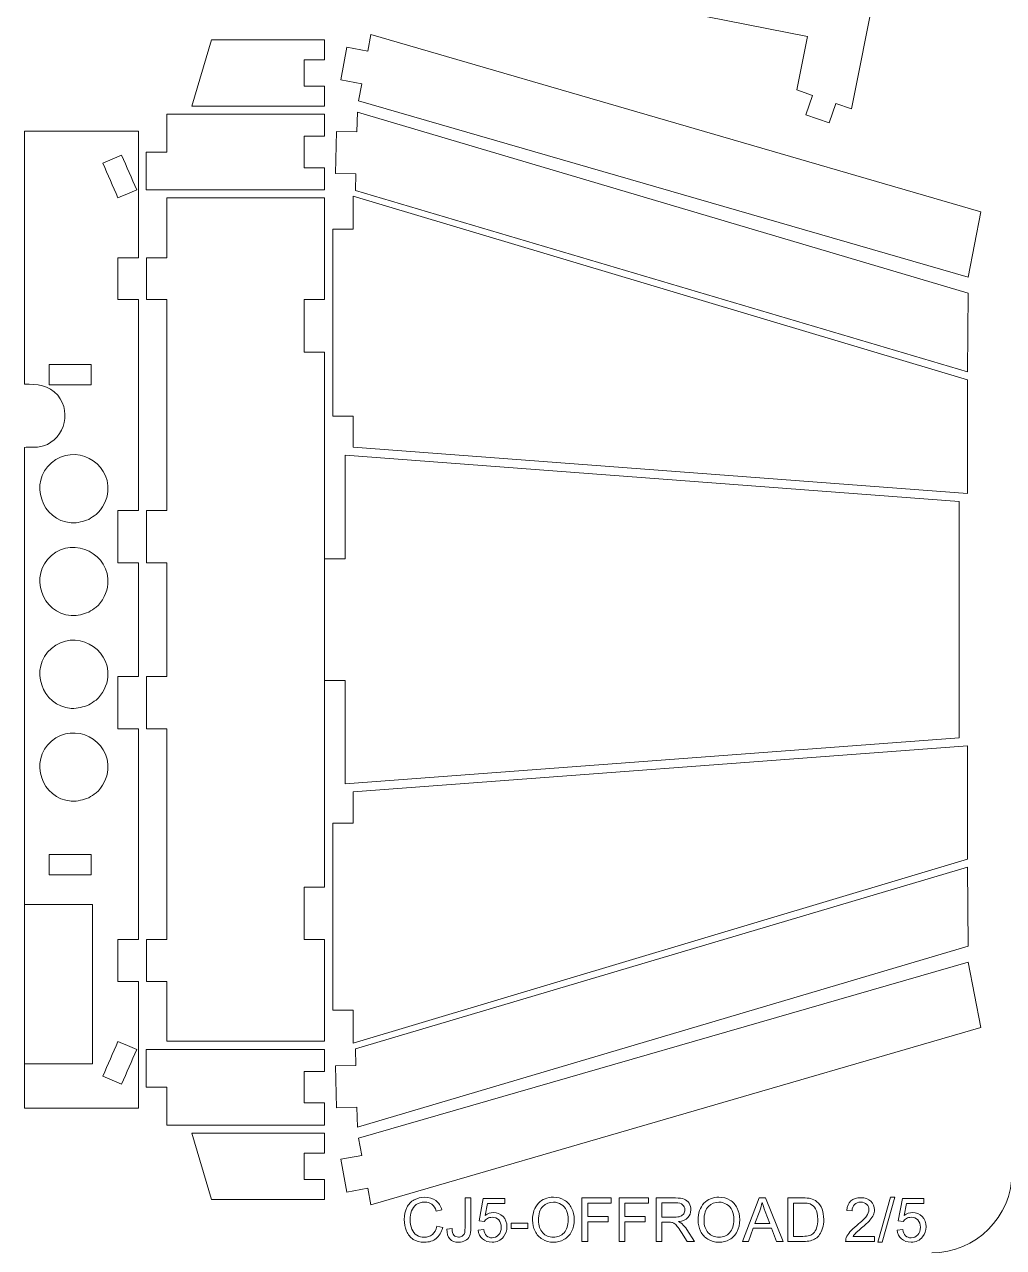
# Model space of a CAD drawing. Header units: centimetres. Extents: x -58 to 58, y -52 to 52.
# Drawn here: x -37.71 to -23.21, y 0.08 to 18.19 of the extents above; entities that cross this region are included whole.
import ezdxf

# ---------------------------------------------------------------- set-up
doc = ezdxf.new("R2010")
doc.units = ezdxf.units.CM
doc.header["$MEASUREMENT"] = 0
doc.layers.add('Camada 1', color=7, linetype='Continuous')

msp = doc.modelspace()

# ---------------------------------------------------------------- linework, layer by layer
at = {"layer": 'Camada 1', "color": 3, "lineweight": 9}
for points in [[(-29.67899, 18.72185), (-29.67899, 18.72185), (-26.11442, 18.0141), (-26.11442, 18.0141)], [(-25.46052, 16.94485), (-25.46052, 16.94485), (-25.11559, 18.68199), (-25.11559, 18.68199)], [(-34.94171, 17.96457), (-34.94171, 17.96457), (-35.23118, 16.98352), (-35.23118, 16.98352)], [(-33.26381, 17.96457), (-33.26381, 17.96457), (-34.94171, 17.96457), (-34.94171, 17.96457)], [(-33.26381, 17.66825), (-33.26381, 17.66825), (-33.26381, 17.96457), (-33.26381, 17.96457)], [(-32.62601, 17.80027), (-32.62601, 17.80027), (-32.58019, 18.04409), (-32.58019, 18.04409)], [(-32.58019, 18.04409), (-32.58019, 18.04409), (-23.54363, 15.41804), (-23.54363, 15.41804)], [(-26.11442, 18.0141), (-26.11442, 18.0141), (-26.27151, 17.223), (-26.27151, 17.223)], [(-33.02501, 17.37176), (-33.02501, 17.37176), (-32.93505, 17.85842), (-32.93505, 17.85842)], [(-32.93505, 17.85842), (-32.93505, 17.85842), (-32.62601, 17.80027), (-32.62601, 17.80027)], [(-33.56493, 17.27985), (-33.56493, 17.27985), (-33.56493, 17.66825), (-33.56493, 17.66825)], [(-33.56493, 17.66825), (-33.56493, 17.66825), (-33.26381, 17.66825), (-33.26381, 17.66825)], [(-33.26381, 17.27985), (-33.26381, 17.27985), (-33.56493, 17.27985), (-33.56493, 17.27985)], [(-33.26381, 16.98352), (-33.26381, 16.98352), (-33.26381, 17.27985), (-33.26381, 17.27985)], [(-32.71461, 17.31363), (-32.71461, 17.31363), (-33.02501, 17.37176), (-33.02501, 17.37176)], [(-32.76117, 17.06073), (-32.76117, 17.06073), (-32.71461, 17.31363), (-32.71461, 17.31363)], [(-26.27151, 17.223), (-26.27151, 17.223), (-26.03822, 17.143), (-26.03822, 17.143)], [(-23.73316, 14.45125), (-23.73316, 14.45125), (-32.76117, 17.06073), (-32.76117, 17.06073)], [(-26.03822, 17.143), (-26.03822, 17.143), (-26.13666, 16.85597), (-26.13666, 16.85597)], [(-33.26381, 16.86454), (-33.26381, 16.86454), (-35.60267, 16.86454), (-35.60267, 16.86454)], [(-35.60267, 16.86454), (-35.60267, 16.86454), (-35.60267, 16.30383), (-35.60267, 16.30383)], [(-35.23118, 16.98352), (-35.23118, 16.98352), (-33.26381, 16.98352), (-33.26381, 16.98352)], [(-33.26381, 16.53687), (-33.26381, 16.53687), (-33.26381, 16.86454), (-33.26381, 16.86454)], [(-32.78654, 16.60157), (-32.78654, 16.60157), (-32.77916, 16.8947), (-32.77916, 16.8947)], [(-32.77916, 16.8947), (-32.77916, 16.8947), (-23.73316, 14.21325), (-23.73316, 14.21325)], [(-26.13666, 16.85597), (-26.13666, 16.85597), (-25.79223, 16.73783), (-25.79223, 16.73783)], [(-25.79223, 16.73783), (-25.79223, 16.73783), (-25.69379, 17.02485), (-25.69379, 17.02485)], [(-25.69379, 17.02485), (-25.69379, 17.02485), (-25.46052, 16.94485), (-25.46052, 16.94485)], [(-36.02162, 16.61506), (-36.58429, 16.61506), (-37.14696, 16.61506), (-37.70963, 16.61506)], [(-37.70963, 16.61506), (-37.70963, 15.36496), (-37.70963, 14.11485), (-37.70963, 12.86474)], [(-36.02162, 14.73947), (-36.02162, 15.36467), (-36.02162, 15.98986), (-36.02162, 16.61506)], [(-33.56725, 16.53687), (-33.56725, 16.53687), (-33.26381, 16.53687), (-33.26381, 16.53687)], [(-33.56725, 16.07078), (-33.56725, 16.07078), (-33.56725, 16.53687), (-33.56725, 16.53687)], [(-33.10418, 15.98792), (-33.10418, 15.98792), (-33.08836, 16.60925), (-33.08836, 16.60925)], [(-33.08836, 16.60925), (-33.08836, 16.60925), (-32.78654, 16.60157), (-32.78654, 16.60157)], [(-35.60267, 16.30383), (-35.60267, 16.30383), (-35.90612, 16.30383), (-35.90612, 16.30383)], [(-35.90612, 16.30383), (-35.90612, 16.30383), (-35.90612, 15.74313), (-35.90612, 15.74313)], [(-33.26381, 16.07078), (-33.26381, 16.07078), (-33.56725, 16.07078), (-33.56725, 16.07078)], [(-33.26381, 15.74313), (-33.26381, 15.74313), (-33.26381, 16.07078), (-33.26381, 16.07078)], [(-32.80215, 15.98025), (-32.80215, 15.98025), (-33.10418, 15.98792), (-33.10418, 15.98792)], [(-32.80835, 15.73357), (-32.80835, 15.73357), (-32.80215, 15.98025), (-32.80215, 15.98025)], [(-35.90612, 15.74313), (-35.90612, 15.74313), (-33.26381, 15.74313), (-33.26381, 15.74313)], [(-33.26381, 15.62414), (-33.26381, 15.62414), (-35.59886, 15.62414), (-35.59886, 15.62414)], [(-35.59886, 15.62414), (-35.59886, 15.62414), (-35.59886, 14.73951), (-35.59886, 14.73951)], [(-33.26381, 14.11806), (-33.26381, 14.11806), (-33.26381, 15.62414), (-33.26381, 15.62414)], [(-32.84186, 15.16075), (-32.84186, 15.16075), (-32.84186, 15.65251), (-32.84186, 15.65251)], [(-32.84186, 15.65251), (-32.84186, 15.65251), (-23.74543, 12.92811), (-23.74543, 12.92811)], [(-23.74543, 13.04711), (-23.74543, 13.04711), (-32.80835, 15.73357), (-32.80835, 15.73357)], [(-23.54363, 15.41804), (-23.54363, 15.41804), (-23.73316, 14.45125), (-23.73316, 14.45125)], [(-33.14486, 15.16063), (-33.14486, 15.16063), (-32.84186, 15.16075), (-32.84186, 15.16075)], [(-33.14479, 12.39105), (-33.14479, 12.39105), (-33.14486, 15.16063), (-33.14486, 15.16063)], [(-36.32507, 14.11802), (-36.32507, 14.32517), (-36.32507, 14.53231), (-36.32507, 14.73947)], [(-36.32507, 14.73947), (-36.22392, 14.73947), (-36.12277, 14.73947), (-36.02162, 14.73947)], [(-35.59886, 14.73951), (-35.59886, 14.73951), (-35.9023, 14.73951), (-35.9023, 14.73951)], [(-35.9023, 14.73951), (-35.9023, 14.73951), (-35.9023, 14.11806), (-35.9023, 14.11806)], [(-23.73316, 14.21325), (-23.73316, 14.21325), (-23.74543, 13.04711), (-23.74543, 13.04711)], [(-36.02162, 14.11802), (-36.12277, 14.11802), (-36.22392, 14.11802), (-36.32507, 14.11802)], [(-36.02162, 10.99516), (-36.02162, 12.03611), (-36.02162, 13.07706), (-36.02162, 14.11802)], [(-35.9023, 14.11806), (-35.9023, 14.11806), (-35.59886, 14.11806), (-35.59886, 14.11806)], [(-35.59886, 14.11806), (-35.59886, 14.11806), (-35.59886, 10.9953), (-35.59886, 10.9953)], [(-33.56725, 13.34126), (-33.56725, 13.34126), (-33.56725, 14.11806), (-33.56725, 14.11806)], [(-33.56725, 14.11806), (-33.56725, 14.11806), (-33.26381, 14.11806), (-33.26381, 14.11806)], [(-33.26381, 13.34126), (-33.26381, 13.34126), (-33.56725, 13.34126), (-33.56725, 13.34126)], [(-33.26381, 10.28156), (-33.26381, 10.28156), (-33.26381, 13.34126), (-33.26381, 13.34126)], [(-37.70963, 12.86474), (-37.51597, 12.86474), (-37.35382, 12.86145), (-37.21745, 12.70075)], [(-23.74543, 12.92811), (-23.74543, 12.92811), (-23.74543, 11.24746), (-23.74543, 11.24746)], [(-37.21745, 12.70075), (-36.99045, 12.43325), (-37.14188, 11.99551), (-37.49109, 11.93587)], [(-32.84188, 12.39106), (-32.84188, 12.39106), (-33.14479, 12.39105), (-33.14479, 12.39105)], [(-32.84188, 11.93143), (-32.84188, 11.93143), (-32.84188, 12.39106), (-32.84188, 12.39106)], [(-37.70963, 11.92986), (-37.70963, 8.66716), (-37.70964, 5.40448), (-37.70964, 2.14179)], [(-37.49109, 11.93587), (-37.56393, 11.93387), (-37.63679, 11.93186), (-37.70963, 11.92986)], [(-23.86443, 11.12846), (-23.86443, 11.12846), (-32.96094, 11.81242), (-32.96094, 11.81242)], [(-32.96094, 11.81242), (-32.96094, 11.81242), (-32.96094, 10.28156), (-32.96094, 10.28156)], [(-23.74543, 11.24746), (-23.74543, 11.24746), (-32.84188, 11.93143), (-32.84188, 11.93143)], [(-23.86443, 7.62874), (-23.86443, 7.62874), (-23.86443, 11.12846), (-23.86443, 11.12846)], [(-36.32507, 10.21833), (-36.32507, 10.47727), (-36.32507, 10.73622), (-36.32507, 10.99516)], [(-36.32507, 10.99516), (-36.22392, 10.99516), (-36.12277, 10.99516), (-36.02162, 10.99516)], [(-35.59886, 10.9953), (-35.59886, 10.9953), (-35.9023, 10.9953), (-35.9023, 10.9953)], [(-35.9023, 10.9953), (-35.9023, 10.9953), (-35.9023, 10.21849), (-35.9023, 10.21849)], [(-36.02162, 10.21833), (-36.12277, 10.21833), (-36.22392, 10.21833), (-36.32507, 10.21833)], [(-36.02162, 8.53851), (-36.02162, 9.09845), (-36.02162, 9.65838), (-36.02162, 10.21833)], [(-35.9023, 10.21849), (-35.9023, 10.21849), (-35.59886, 10.21849), (-35.59886, 10.21849)], [(-35.59886, 10.21849), (-35.59886, 10.21849), (-35.59886, 8.53873), (-35.59886, 8.53873)], [(-32.96094, 10.28156), (-32.96094, 10.28156), (-33.26381, 10.28156), (-33.26381, 10.28156)], [(-36.32507, 7.76168), (-36.32507, 8.02062), (-36.32507, 8.27957), (-36.32507, 8.53851)], [(-36.32507, 8.53851), (-36.22392, 8.53851), (-36.12277, 8.53851), (-36.02162, 8.53851)], [(-35.59886, 8.53873), (-35.59886, 8.53873), (-35.9023, 8.53873), (-35.9023, 8.53873)], [(-35.9023, 8.53873), (-35.9023, 8.53873), (-35.9023, 7.76192), (-35.9023, 7.76192)], [(-33.26381, 5.41596), (-33.26381, 5.41596), (-33.26381, 8.47563), (-33.26381, 8.47563)], [(-33.26381, 8.47563), (-33.26381, 8.47563), (-32.96094, 8.47563), (-32.96094, 8.47563)], [(-32.96094, 8.47563), (-32.96094, 8.47563), (-32.96094, 6.9448), (-32.96094, 6.9448)], [(-36.02162, 7.76168), (-36.12277, 7.76168), (-36.22392, 7.76168), (-36.32507, 7.76168)], [(-36.02162, 4.63883), (-36.02162, 5.67979), (-36.02162, 6.72073), (-36.02162, 7.76168)], [(-35.9023, 7.76192), (-35.9023, 7.76192), (-35.59886, 7.76192), (-35.59886, 7.76192)], [(-35.59886, 7.76192), (-35.59886, 7.76192), (-35.59886, 4.63914), (-35.59886, 4.63914)], [(-32.96094, 6.9448), (-32.96094, 6.9448), (-23.86443, 7.62874), (-23.86443, 7.62874)], [(-23.74543, 7.50974), (-23.74543, 7.50974), (-32.84188, 6.82578), (-32.84188, 6.82578)], [(-23.74543, 5.8291), (-23.74543, 5.8291), (-23.74543, 7.50974), (-23.74543, 7.50974)], [(-32.84188, 6.82578), (-32.84188, 6.82578), (-32.84188, 6.36614), (-32.84188, 6.36614)], [(-33.14479, 6.36615), (-33.14479, 6.36615), (-33.14486, 3.59657), (-33.14486, 3.59657)], [(-32.84188, 6.36614), (-32.84188, 6.36614), (-33.14479, 6.36615), (-33.14479, 6.36615)], [(-32.84186, 3.1047), (-32.84186, 3.1047), (-23.74543, 5.8291), (-23.74543, 5.8291)], [(-23.74543, 5.7101), (-23.74543, 5.7101), (-32.80835, 3.02364), (-32.80835, 3.02364)], [(-23.73316, 4.54396), (-23.73316, 4.54396), (-23.74543, 5.7101), (-23.74543, 5.7101)], [(-33.56725, 5.41596), (-33.56725, 5.41596), (-33.26381, 5.41596), (-33.26381, 5.41596)], [(-33.56725, 4.63914), (-33.56725, 4.63914), (-33.56725, 5.41596), (-33.56725, 5.41596)], [(-36.32507, 4.01737), (-36.32507, 4.22452), (-36.32507, 4.43168), (-36.32507, 4.63883)], [(-36.32507, 4.63883), (-36.22392, 4.63883), (-36.12277, 4.63883), (-36.02162, 4.63883)], [(-35.59886, 4.63914), (-35.59886, 4.63914), (-35.9023, 4.63914), (-35.9023, 4.63914)], [(-35.9023, 4.63914), (-35.9023, 4.63914), (-35.9023, 4.0177), (-35.9023, 4.0177)], [(-33.26381, 4.63914), (-33.26381, 4.63914), (-33.56725, 4.63914), (-33.56725, 4.63914)], [(-33.26381, 3.13308), (-33.26381, 3.13308), (-33.26381, 4.63914), (-33.26381, 4.63914)], [(-32.77916, 1.8625), (-32.77916, 1.8625), (-23.73316, 4.54396), (-23.73316, 4.54396)], [(-23.73316, 4.30596), (-23.73316, 4.30596), (-32.76117, 1.69648), (-32.76117, 1.69648)], [(-23.54363, 3.33916), (-23.54363, 3.33916), (-23.73316, 4.30596), (-23.73316, 4.30596)], [(-36.02162, 4.01737), (-36.12277, 4.01737), (-36.22392, 4.01737), (-36.32507, 4.01737)], [(-36.02163, 2.14179), (-36.02163, 2.76698), (-36.02162, 3.39218), (-36.02162, 4.01737)], [(-35.9023, 4.0177), (-35.9023, 4.0177), (-35.59886, 4.0177), (-35.59886, 4.0177)], [(-35.59886, 4.0177), (-35.59886, 4.0177), (-35.59886, 3.13308), (-35.59886, 3.13308)], [(-33.14486, 3.59657), (-33.14486, 3.59657), (-32.84186, 3.59645), (-32.84186, 3.59645)], [(-32.84186, 3.59645), (-32.84186, 3.59645), (-32.84186, 3.1047), (-32.84186, 3.1047)], [(-32.58019, 0.71312), (-32.58019, 0.71312), (-23.54363, 3.33916), (-23.54363, 3.33916)], [(-35.59886, 3.13308), (-35.59886, 3.13308), (-33.26381, 3.13308), (-33.26381, 3.13308)], [(-35.90612, 2.45338), (-35.90612, 2.45338), (-35.90612, 3.01408), (-35.90612, 3.01408)], [(-35.90612, 3.01408), (-35.90612, 3.01408), (-33.26381, 3.01408), (-33.26381, 3.01408)], [(-33.26381, 3.01408), (-33.26381, 3.01408), (-33.26381, 2.68642), (-33.26381, 2.68642)], [(-32.80835, 3.02364), (-32.80835, 3.02364), (-32.80215, 2.77696), (-32.80215, 2.77696)], [(-32.80215, 2.77696), (-32.80215, 2.77696), (-33.10418, 2.76928), (-33.10418, 2.76928)], [(-33.10418, 2.76928), (-33.10418, 2.76928), (-33.08836, 2.14796), (-33.08836, 2.14796)], [(-33.26381, 2.68642), (-33.26381, 2.68642), (-33.56725, 2.68642), (-33.56725, 2.68642)], [(-33.56725, 2.68642), (-33.56725, 2.68642), (-33.56725, 2.22034), (-33.56725, 2.22034)], [(-35.60267, 2.45338), (-35.60267, 2.45338), (-35.90612, 2.45338), (-35.90612, 2.45338)], [(-35.60267, 1.89267), (-35.60267, 1.89267), (-35.60267, 2.45338), (-35.60267, 2.45338)], [(-33.56725, 2.22034), (-33.56725, 2.22034), (-33.26381, 2.22034), (-33.26381, 2.22034)], [(-33.26381, 2.22034), (-33.26381, 2.22034), (-33.26381, 1.89267), (-33.26381, 1.89267)], [(-37.70964, 2.14179), (-37.14697, 2.14179), (-36.5843, 2.14179), (-36.02163, 2.14179)], [(-33.08836, 2.14796), (-33.08836, 2.14796), (-32.78654, 2.15564), (-32.78654, 2.15564)], [(-32.78654, 2.15564), (-32.78654, 2.15564), (-32.77916, 1.8625), (-32.77916, 1.8625)], [(-33.26381, 1.89267), (-33.26381, 1.89267), (-35.60267, 1.89267), (-35.60267, 1.89267)], [(-35.23118, 1.77368), (-35.23118, 1.77368), (-33.26381, 1.77368), (-33.26381, 1.77368)], [(-34.94171, 0.79264), (-34.94171, 0.79264), (-35.23118, 1.77368), (-35.23118, 1.77368)], [(-33.26381, 1.77368), (-33.26381, 1.77368), (-33.26381, 1.47736), (-33.26381, 1.47736)], [(-32.76117, 1.69648), (-32.76117, 1.69648), (-32.71461, 1.44358), (-32.71461, 1.44358)], [(-33.26381, 1.47736), (-33.26381, 1.47736), (-33.56493, 1.47736), (-33.56493, 1.47736)], [(-33.56493, 1.47736), (-33.56493, 1.47736), (-33.56493, 1.08896), (-33.56493, 1.08896)], [(-32.71461, 1.44358), (-32.71461, 1.44358), (-33.02501, 1.38545), (-33.02501, 1.38545)], [(-33.02501, 1.38545), (-33.02501, 1.38545), (-32.93505, 0.89878), (-32.93505, 0.89878)], [(-33.56493, 1.08896), (-33.56493, 1.08896), (-33.26381, 1.08896), (-33.26381, 1.08896)], [(-33.26381, 1.08896), (-33.26381, 1.08896), (-33.26381, 0.79264), (-33.26381, 0.79264)], [(-32.93505, 0.89878), (-32.93505, 0.89878), (-32.62601, 0.95694), (-32.62601, 0.95694)], [(-32.62601, 0.95694), (-32.62601, 0.95694), (-32.58019, 0.71312), (-32.58019, 0.71312)], [(-33.26381, 0.79264), (-33.26381, 0.79264), (-34.94171, 0.79264), (-34.94171, 0.79264)]]:
    msp.add_open_spline(points, degree=3, dxfattribs=at)
at = {"layer": 'Camada 1', "lineweight": 9}
for points in [[(-36.27033, 16.25933), (-36.36309, 16.219), (-36.45587, 16.17868), (-36.54863, 16.13835)], [(-36.54863, 16.13835), (-36.47411, 15.96694), (-36.39959, 15.79554), (-36.32507, 15.62413)], [(-36.04678, 15.7451), (-36.1213, 15.91651), (-36.19582, 16.08792), (-36.27033, 16.25933)], [(-36.32507, 15.62413), (-36.23231, 15.66446), (-36.13954, 15.70477), (-36.04678, 15.7451)], [(-37.34549, 13.15792), (-37.13833, 13.15792), (-36.93118, 13.15792), (-36.72402, 13.15792)], [(-37.34549, 12.85447), (-37.34549, 12.95562), (-37.34549, 13.05677), (-37.34549, 13.15792)], [(-36.72402, 13.15792), (-36.72402, 13.05677), (-36.72403, 12.95562), (-36.72403, 12.85447)], [(-36.72403, 12.85447), (-36.93119, 12.85447), (-37.13833, 12.85447), (-37.34549, 12.85447)], [(-37.3455, 5.90235), (-37.13834, 5.90235), (-36.93119, 5.90235), (-36.72403, 5.90235)], [(-37.3455, 5.5989), (-37.3455, 5.70005), (-37.3455, 5.8012), (-37.3455, 5.90235)], [(-36.72403, 5.90235), (-36.72403, 5.8012), (-36.72403, 5.70005), (-36.72403, 5.5989)], [(-36.72403, 5.5989), (-36.93119, 5.5989), (-37.13834, 5.5989), (-37.3455, 5.5989)], [(-36.32507, 3.13272), (-36.39959, 2.96131), (-36.47411, 2.78991), (-36.54863, 2.6185)], [(-36.04679, 3.01174), (-36.13955, 3.05206), (-36.23231, 3.09239), (-36.32507, 3.13272)], [(-36.27034, 2.49751), (-36.19583, 2.66892), (-36.12131, 2.84033), (-36.04679, 3.01174)], [(-36.54863, 2.6185), (-36.45587, 2.57817), (-36.36311, 2.53784), (-36.27034, 2.49751)]]:
    msp.add_open_spline(points, degree=3, dxfattribs=at)
at = {"layer": 'Camada 1', "color": 1, "lineweight": 9}
for points in [[(-37.30992, 11.70145), (-36.97016, 11.99552), (-36.44019, 11.71842), (-36.47343, 11.28159)], [(-37.01561, 10.81348), (-37.45849, 10.84546), (-37.64582, 11.41072), (-37.30992, 11.70145)], [(-36.47343, 11.28159), (-36.48249, 11.16239), (-36.55708, 11.01437), (-36.64802, 10.93564)], [(-36.64802, 10.93564), (-36.6848, 10.9114), (-36.72157, 10.88717), (-36.75835, 10.86293)], [(-36.75835, 10.86293), (-36.841, 10.83546), (-36.91816, 10.80644), (-37.01561, 10.81348)], [(-37.30992, 10.32715), (-36.97016, 10.62123), (-36.44019, 10.34412), (-36.47343, 9.9073)], [(-37.01561, 9.43919), (-37.45849, 9.47116), (-37.64582, 10.03642), (-37.30992, 10.32715)], [(-33.26381, 10.28156), (-33.26381, 10.28156), (-33.26381, 8.47563), (-33.26381, 8.47563)], [(-36.47343, 9.9073), (-36.48249, 9.78809), (-36.55708, 9.64007), (-36.64802, 9.56134)], [(-36.75835, 9.48863), (-36.841, 9.46117), (-36.91816, 9.43214), (-37.01561, 9.43919)], [(-36.64802, 9.56134), (-36.6848, 9.5371), (-36.72157, 9.51287), (-36.75835, 9.48863)], [(-37.30992, 8.95286), (-36.97016, 9.24693), (-36.44019, 8.96983), (-36.47343, 8.533)], [(-37.01561, 8.06489), (-37.45849, 8.09687), (-37.64582, 8.66213), (-37.30992, 8.95286)], [(-36.47343, 8.533), (-36.48249, 8.4138), (-36.55708, 8.26578), (-36.64802, 8.18704)], [(-36.64802, 8.18704), (-36.6848, 8.1628), (-36.72157, 8.13858), (-36.75835, 8.11434)], [(-36.75835, 8.11434), (-36.841, 8.08687), (-36.91816, 8.05785), (-37.01561, 8.06489)], [(-37.30992, 7.57856), (-36.97016, 7.87263), (-36.44019, 7.59553), (-36.47343, 7.15871)], [(-37.01561, 6.6906), (-37.45849, 6.72257), (-37.64582, 7.28783), (-37.30992, 7.57856)], [(-36.47343, 7.15871), (-36.48249, 7.0395), (-36.55708, 6.89148), (-36.64802, 6.81275)], [(-36.75835, 6.74004), (-36.841, 6.71258), (-36.91816, 6.68355), (-37.01561, 6.6906)], [(-36.64802, 6.81275), (-36.6848, 6.78851), (-36.72157, 6.76428), (-36.75835, 6.74004)], [(-36.6998, 5.1596), (-37.03642, 5.1596), (-37.37302, 5.15961), (-37.70964, 5.15961)], [(-36.69988, 2.79811), (-36.69985, 3.58527), (-36.69983, 4.37244), (-36.6998, 5.1596)], [(-37.70969, 2.79809), (-37.37308, 2.79809), (-37.03648, 2.79811), (-36.69988, 2.79811)], [(-32.04696, 0.67168), (-32.02128, 0.72169), (-31.9848, 0.75967), (-31.93751, 0.78565)], [(-31.93751, 0.78565), (-31.8902, 0.81162), (-31.83811, 0.82454), (-31.78136, 0.82454)], [(-31.78285, 0.75156), (-31.83225, 0.75156), (-31.87369, 0.7397), (-31.90688, 0.71598)], [(-31.67565, 0.71943), (-31.70403, 0.74091), (-31.73976, 0.75156), (-31.78285, 0.75156)], [(-31.78136, 0.82454), (-31.71679, 0.82454), (-31.66258, 0.80816), (-31.61874, 0.77528)], [(-31.61874, 0.77528), (-31.57475, 0.74241), (-31.54412, 0.6963), (-31.52685, 0.63685)], [(-31.18527, 0.36914), (-31.18527, 0.36914), (-31.18527, 0.81372), (-31.18527, 0.81372)], [(-31.18527, 0.81372), (-31.18527, 0.81372), (-31.09969, 0.81372), (-31.09969, 0.81372)], [(-31.09969, 0.81372), (-31.09969, 0.81372), (-31.09969, 0.37424), (-31.09969, 0.37424)], [(-30.97717, 0.4741), (-30.97717, 0.4741), (-30.91501, 0.80562), (-30.91501, 0.80562)], [(-30.91501, 0.80562), (-30.91501, 0.80562), (-30.5952, 0.80562), (-30.5952, 0.80562)], [(-30.8518, 0.72995), (-30.8518, 0.72995), (-30.88618, 0.55592), (-30.88618, 0.55592)], [(-30.5952, 0.72995), (-30.5952, 0.72995), (-30.8518, 0.72995), (-30.8518, 0.72995)], [(-30.5952, 0.80562), (-30.5952, 0.80562), (-30.5952, 0.72995), (-30.5952, 0.72995)], [(-30.18515, 0.48265), (-30.18515, 0.58955), (-30.15633, 0.67334), (-30.09881, 0.73385)], [(-30.09881, 0.73385), (-30.04131, 0.79435), (-29.96714, 0.82454), (-29.87615, 0.82454)], [(-29.8757, 0.75066), (-29.93606, 0.75066), (-29.98801, 0.72995), (-30.03156, 0.6885)], [(-29.87615, 0.82454), (-29.81655, 0.82454), (-29.76294, 0.81027), (-29.71504, 0.78189)], [(-29.76069, 0.71838), (-29.79492, 0.73985), (-29.83321, 0.75066), (-29.8757, 0.75066)], [(-29.71504, 0.78189), (-29.6673, 0.75352), (-29.63081, 0.71388), (-29.60574, 0.66297)], [(-29.45379, 0.16869), (-29.45379, 0.16869), (-29.45379, 0.81372), (-29.45379, 0.81372)], [(-29.45379, 0.81372), (-29.45379, 0.81372), (-29.01866, 0.81372), (-29.01866, 0.81372)], [(-29.01866, 0.73805), (-29.01866, 0.73805), (-29.3682, 0.73805), (-29.3682, 0.73805)], [(-29.3682, 0.73805), (-29.3682, 0.73805), (-29.3682, 0.53715), (-29.3682, 0.53715)], [(-29.01866, 0.81372), (-29.01866, 0.81372), (-29.01866, 0.73805), (-29.01866, 0.73805)], [(-28.90349, 0.16869), (-28.90349, 0.16869), (-28.90349, 0.81372), (-28.90349, 0.81372)], [(-28.90349, 0.81372), (-28.90349, 0.81372), (-28.46837, 0.81372), (-28.46837, 0.81372)], [(-28.46837, 0.73805), (-28.46837, 0.73805), (-28.81791, 0.73805), (-28.81791, 0.73805)], [(-28.81791, 0.73805), (-28.81791, 0.73805), (-28.81791, 0.53715), (-28.81791, 0.53715)], [(-28.46837, 0.81372), (-28.46837, 0.81372), (-28.46837, 0.73805), (-28.46837, 0.73805)], [(-28.3559, 0.16869), (-28.3559, 0.16869), (-28.3559, 0.81372), (-28.3559, 0.81372)], [(-28.3559, 0.81372), (-28.3559, 0.81372), (-28.07003, 0.81372), (-28.07003, 0.81372)], [(-28.06643, 0.74255), (-28.06643, 0.74255), (-28.27033, 0.74255), (-28.27033, 0.74255)], [(-28.27033, 0.74255), (-28.27033, 0.74255), (-28.27033, 0.52905), (-28.27033, 0.52905)], [(-28.07003, 0.81372), (-28.01253, 0.81372), (-27.96883, 0.80787), (-27.93895, 0.7963)], [(-27.96193, 0.71312), (-27.98399, 0.73279), (-28.01883, 0.74255), (-28.06643, 0.74255)], [(-27.93895, 0.7963), (-27.90907, 0.78475), (-27.8852, 0.76433), (-27.86734, 0.73505)], [(-27.86734, 0.73505), (-27.84946, 0.70577), (-27.84061, 0.67334), (-27.84061, 0.6379)], [(-27.73325, 0.48265), (-27.73325, 0.58955), (-27.70443, 0.67334), (-27.64691, 0.73385)], [(-27.64691, 0.73385), (-27.58941, 0.79435), (-27.51524, 0.82454), (-27.42425, 0.82454)], [(-27.4238, 0.75066), (-27.48416, 0.75066), (-27.53611, 0.72995), (-27.57966, 0.6885)], [(-27.42425, 0.82454), (-27.36465, 0.82454), (-27.31104, 0.81027), (-27.26314, 0.78189)], [(-27.30879, 0.71838), (-27.34302, 0.73985), (-27.38131, 0.75066), (-27.4238, 0.75066)], [(-27.26314, 0.78189), (-27.2154, 0.75352), (-27.17891, 0.71388), (-27.15384, 0.66297)], [(-27.07712, 0.16869), (-27.07712, 0.16869), (-26.82967, 0.81372), (-26.82967, 0.81372)], [(-26.82967, 0.81372), (-26.82967, 0.81372), (-26.73583, 0.81372), (-26.73583, 0.81372)], [(-26.78522, 0.74706), (-26.79409, 0.70502), (-26.80595, 0.66372), (-26.82082, 0.62288)], [(-26.73898, 0.61237), (-26.75926, 0.66673), (-26.77457, 0.71162), (-26.78522, 0.74706)], [(-26.73583, 0.81372), (-26.73583, 0.81372), (-26.47323, 0.16869), (-26.47323, 0.16869)], [(-26.40551, 0.16869), (-26.40551, 0.16869), (-26.40551, 0.81372), (-26.40551, 0.81372)], [(-26.40551, 0.81372), (-26.40551, 0.81372), (-26.18329, 0.81372), (-26.18329, 0.81372)], [(-26.18464, 0.73805), (-26.18464, 0.73805), (-26.31992, 0.73805), (-26.31992, 0.73805)], [(-26.31992, 0.73805), (-26.31992, 0.73805), (-26.31992, 0.24437), (-26.31992, 0.24437)], [(-26.07428, 0.72484), (-26.09711, 0.73369), (-26.13389, 0.73805), (-26.18464, 0.73805)], [(-26.18329, 0.81372), (-26.13314, 0.81372), (-26.09486, 0.81072), (-26.06843, 0.80456)], [(-25.99365, 0.65187), (-26.01572, 0.6882), (-26.0426, 0.71252), (-26.07428, 0.72484)], [(-26.06843, 0.80456), (-26.03149, 0.796), (-25.99995, 0.78054), (-25.97383, 0.75832)], [(-25.97383, 0.75832), (-25.93975, 0.72949), (-25.91437, 0.69285), (-25.89755, 0.64811)], [(-25.53256, 0.62994), (-25.527, 0.6906), (-25.50597, 0.73685), (-25.46964, 0.76868)], [(-25.46964, 0.76868), (-25.43316, 0.80051), (-25.38436, 0.81642), (-25.32295, 0.81642)], [(-25.32475, 0.75066), (-25.36304, 0.75066), (-25.39367, 0.73925), (-25.41664, 0.71643)], [(-25.23662, 0.71838), (-25.25913, 0.73985), (-25.28856, 0.75066), (-25.32475, 0.75066)], [(-25.32295, 0.81642), (-25.26108, 0.81642), (-25.212, 0.79931), (-25.17595, 0.76492)], [(-25.17595, 0.76492), (-25.13977, 0.73054), (-25.12176, 0.6879), (-25.12176, 0.63715)], [(-25.07296, 0.15789), (-25.07296, 0.15789), (-24.88558, 0.82454), (-24.88558, 0.82454)], [(-24.82176, 0.82454), (-24.82176, 0.82454), (-25.00915, 0.15789), (-25.00915, 0.15789)], [(-24.88558, 0.82454), (-24.88558, 0.82454), (-24.82176, 0.82454), (-24.82176, 0.82454)], [(-24.77041, 0.4741), (-24.77041, 0.4741), (-24.70826, 0.80562), (-24.70826, 0.80562)], [(-24.70826, 0.80562), (-24.70826, 0.80562), (-24.38844, 0.80562), (-24.38844, 0.80562)], [(-24.64504, 0.72995), (-24.64504, 0.72995), (-24.67942, 0.55592), (-24.67942, 0.55592)], [(-24.38844, 0.72995), (-24.38844, 0.72995), (-24.64504, 0.72995), (-24.64504, 0.72995)], [(-24.38844, 0.80562), (-24.38844, 0.80562), (-24.38844, 0.72995), (-24.38844, 0.72995)], [(-32.0854, 0.49602), (-32.0854, 0.56313), (-32.07263, 0.62168), (-32.04696, 0.67168)], [(-31.97684, 0.62034), (-31.99036, 0.58024), (-31.99711, 0.53895), (-31.99711, 0.49647)], [(-31.90688, 0.71598), (-31.94005, 0.69226), (-31.96348, 0.66027), (-31.97684, 0.62034)], [(-31.61064, 0.61703), (-31.6255, 0.66388), (-31.64727, 0.69811), (-31.67565, 0.71943)], [(-31.52685, 0.63685), (-31.52685, 0.63685), (-31.61064, 0.61703), (-31.61064, 0.61703)], [(-30.88618, 0.55592), (-30.84759, 0.5831), (-30.80705, 0.59661), (-30.76471, 0.59661)], [(-30.76471, 0.59661), (-30.70856, 0.59661), (-30.66111, 0.57709), (-30.62252, 0.53806)], [(-30.03156, 0.6885), (-30.0751, 0.64706), (-30.09686, 0.57799), (-30.09686, 0.48115)], [(-29.68291, 0.62755), (-29.70063, 0.66658), (-29.72661, 0.69691), (-29.76069, 0.71838)], [(-29.65634, 0.4903), (-29.65634, 0.54271), (-29.66519, 0.5885), (-29.68291, 0.62755)], [(-29.60574, 0.66297), (-29.58066, 0.61223), (-29.56805, 0.55458), (-29.56805, 0.49016)], [(-27.99586, 0.54121), (-27.97394, 0.54916), (-27.95727, 0.56207), (-27.94601, 0.57995)], [(-27.9289, 0.63776), (-27.9289, 0.66823), (-27.93986, 0.69346), (-27.96193, 0.71312)], [(-27.94601, 0.57995), (-27.9346, 0.59767), (-27.9289, 0.61688), (-27.9289, 0.63776)], [(-27.84061, 0.6379), (-27.84061, 0.59211), (-27.85547, 0.55352), (-27.88505, 0.52214)], [(-27.57966, 0.6885), (-27.6232, 0.64706), (-27.64496, 0.57799), (-27.64496, 0.48115)], [(-27.23101, 0.62755), (-27.24873, 0.66658), (-27.27471, 0.69691), (-27.30879, 0.71838)], [(-27.20444, 0.4903), (-27.20444, 0.54271), (-27.21329, 0.5885), (-27.23101, 0.62755)], [(-27.15384, 0.66297), (-27.12876, 0.61223), (-27.11615, 0.55458), (-27.11615, 0.49016)], [(-26.82082, 0.62288), (-26.82082, 0.62288), (-26.89154, 0.43355), (-26.89154, 0.43355)], [(-26.67172, 0.43355), (-26.67172, 0.43355), (-26.73898, 0.61237), (-26.73898, 0.61237)], [(-25.96047, 0.49602), (-25.96047, 0.56358), (-25.97158, 0.61553), (-25.99365, 0.65187)], [(-25.89755, 0.64811), (-25.8806, 0.60337), (-25.87218, 0.55217), (-25.87218, 0.49466)], [(-25.45147, 0.62183), (-25.45147, 0.62183), (-25.53256, 0.62994), (-25.53256, 0.62994)], [(-25.41664, 0.71643), (-25.43961, 0.69376), (-25.45117, 0.66222), (-25.45147, 0.62183)], [(-25.38226, 0.40683), (-25.31244, 0.46434), (-25.265, 0.50983), (-25.24022, 0.54346)], [(-25.24022, 0.54346), (-25.21529, 0.57709), (-25.20283, 0.60892), (-25.20283, 0.63895)], [(-25.20283, 0.63895), (-25.20283, 0.67034), (-25.21409, 0.69676), (-25.23662, 0.71838)], [(-25.13767, 0.56103), (-25.14818, 0.53595), (-25.16574, 0.50968), (-25.19022, 0.48205)], [(-25.12176, 0.63715), (-25.12176, 0.61133), (-25.12701, 0.58596), (-25.13767, 0.56103)], [(-24.67942, 0.55592), (-24.64083, 0.5831), (-24.6003, 0.59661), (-24.55796, 0.59661)], [(-24.55796, 0.59661), (-24.5018, 0.59661), (-24.45436, 0.57709), (-24.41577, 0.53806)], [(-32.05132, 0.32319), (-32.07399, 0.37694), (-32.0854, 0.43446), (-32.0854, 0.49602)], [(-31.99711, 0.49647), (-31.99711, 0.44166), (-31.98915, 0.39376), (-31.97324, 0.35292)], [(-31.66875, 0.27214), (-31.63571, 0.29977), (-31.61334, 0.34061), (-31.60163, 0.39496)], [(-31.51604, 0.37334), (-31.53391, 0.30322), (-31.56604, 0.24992), (-31.61243, 0.21314)], [(-31.60163, 0.39496), (-31.60163, 0.39496), (-31.51604, 0.37334), (-31.51604, 0.37334)], [(-31.45374, 0.35187), (-31.45374, 0.35187), (-31.37716, 0.36238), (-31.37716, 0.36238)], [(-31.37716, 0.36238), (-31.37505, 0.31298), (-31.36589, 0.2792), (-31.34953, 0.26088)], [(-31.19398, 0.28836), (-31.18813, 0.30518), (-31.18527, 0.3322), (-31.18527, 0.36914)], [(-31.09969, 0.37424), (-31.09969, 0.32035), (-31.10614, 0.2786), (-31.1192, 0.24888)], [(-30.9024, 0.46328), (-30.9024, 0.46328), (-30.97717, 0.4741), (-30.97717, 0.4741)], [(-30.8545, 0.50877), (-30.87477, 0.49706), (-30.89069, 0.4819), (-30.9024, 0.46328)], [(-30.78543, 0.52634), (-30.8111, 0.52634), (-30.83408, 0.52048), (-30.8545, 0.50877)], [(-30.68589, 0.48715), (-30.71096, 0.51328), (-30.74414, 0.52634), (-30.78543, 0.52634)], [(-30.68753, 0.26583), (-30.66141, 0.29467), (-30.64834, 0.33281), (-30.64834, 0.38025)], [(-30.64834, 0.38025), (-30.64834, 0.42545), (-30.6608, 0.46103), (-30.68589, 0.48715)], [(-30.62252, 0.53806), (-30.58393, 0.49901), (-30.56457, 0.44887), (-30.56457, 0.38761)], [(-30.56457, 0.38761), (-30.56457, 0.3292), (-30.58153, 0.27876), (-30.61546, 0.23626)], [(-30.50045, 0.36238), (-30.50045, 0.36238), (-30.50045, 0.44166), (-30.50045, 0.44166)], [(-30.50045, 0.44166), (-30.50045, 0.44166), (-30.25542, 0.44166), (-30.25542, 0.44166)], [(-30.25542, 0.36238), (-30.25542, 0.36238), (-30.50045, 0.36238), (-30.50045, 0.36238)], [(-30.25542, 0.44166), (-30.25542, 0.44166), (-30.25542, 0.36238), (-30.25542, 0.36238)], [(-30.14821, 0.32185), (-30.17284, 0.37245), (-30.18515, 0.42604), (-30.18515, 0.48265)], [(-30.09686, 0.48115), (-30.09686, 0.40353), (-30.07599, 0.34241), (-30.03426, 0.29782)], [(-29.7185, 0.29842), (-29.67705, 0.34347), (-29.65634, 0.40743), (-29.65634, 0.4903)], [(-29.56805, 0.49016), (-29.56805, 0.42484), (-29.58126, 0.36628), (-29.60769, 0.31479)], [(-29.3682, 0.53715), (-29.3682, 0.53715), (-29.06551, 0.53715), (-29.06551, 0.53715)], [(-29.06551, 0.46148), (-29.06551, 0.46148), (-29.3682, 0.46148), (-29.3682, 0.46148)], [(-29.3682, 0.46148), (-29.3682, 0.46148), (-29.3682, 0.16869), (-29.3682, 0.16869)], [(-29.06551, 0.53715), (-29.06551, 0.53715), (-29.06551, 0.46148), (-29.06551, 0.46148)], [(-28.81791, 0.53715), (-28.81791, 0.53715), (-28.51522, 0.53715), (-28.51522, 0.53715)], [(-28.51522, 0.46148), (-28.51522, 0.46148), (-28.81791, 0.46148), (-28.81791, 0.46148)], [(-28.81791, 0.46148), (-28.81791, 0.46148), (-28.81791, 0.16869), (-28.81791, 0.16869)], [(-28.51522, 0.53715), (-28.51522, 0.53715), (-28.51522, 0.46148), (-28.51522, 0.46148)], [(-28.27033, 0.52905), (-28.27033, 0.52905), (-28.08714, 0.52905), (-28.08714, 0.52905)], [(-28.17153, 0.45517), (-28.17153, 0.45517), (-28.27033, 0.45517), (-28.27033, 0.45517)], [(-28.27033, 0.45517), (-28.27033, 0.45517), (-28.27033, 0.16869), (-28.27033, 0.16869)], [(-28.12408, 0.45218), (-28.1337, 0.45413), (-28.14946, 0.45517), (-28.17153, 0.45517)], [(-28.08519, 0.43505), (-28.09781, 0.44316), (-28.11087, 0.44887), (-28.12408, 0.45218)], [(-28.08714, 0.52905), (-28.04811, 0.52905), (-28.01778, 0.5331), (-27.99586, 0.54121)], [(-28.0418, 0.39196), (-28.05802, 0.41254), (-28.07243, 0.42679), (-28.08519, 0.43505)], [(-27.98039, 0.30293), (-28.00516, 0.34182), (-28.02574, 0.37139), (-28.0418, 0.39196)], [(-27.88505, 0.52214), (-27.91463, 0.49076), (-27.96028, 0.47094), (-28.02213, 0.46239)], [(-28.02213, 0.46239), (-27.99946, 0.45157), (-27.98234, 0.44076), (-27.97063, 0.43024)], [(-27.97063, 0.43024), (-27.94571, 0.40743), (-27.92214, 0.37875), (-27.90006, 0.34436)], [(-27.69631, 0.32185), (-27.72094, 0.37245), (-27.73325, 0.42604), (-27.73325, 0.48265)], [(-27.64496, 0.48115), (-27.64496, 0.40353), (-27.62409, 0.34241), (-27.58236, 0.29782)], [(-27.2666, 0.29842), (-27.22515, 0.34347), (-27.20444, 0.40743), (-27.20444, 0.4903)], [(-27.11615, 0.49016), (-27.11615, 0.42484), (-27.12936, 0.36628), (-27.15579, 0.31479)], [(-26.91661, 0.36419), (-26.91661, 0.36419), (-26.98657, 0.16869), (-26.98657, 0.16869)], [(-26.64499, 0.36419), (-26.64499, 0.36419), (-26.91661, 0.36419), (-26.91661, 0.36419)], [(-26.89154, 0.43355), (-26.89154, 0.43355), (-26.67172, 0.43355), (-26.67172, 0.43355)], [(-26.57037, 0.16869), (-26.57037, 0.16869), (-26.64499, 0.36419), (-26.64499, 0.36419)], [(-26.02459, 0.28972), (-26.00446, 0.30998), (-25.9887, 0.33731), (-25.97744, 0.37154)], [(-25.97744, 0.37154), (-25.96617, 0.40578), (-25.96047, 0.44721), (-25.96047, 0.49602)], [(-25.8893, 0.36449), (-25.90071, 0.32664), (-25.91543, 0.29526), (-25.93329, 0.2705)], [(-25.87218, 0.49466), (-25.87218, 0.44571), (-25.87788, 0.40233), (-25.8893, 0.36449)], [(-25.48586, 0.30953), (-25.46168, 0.3376), (-25.42715, 0.37004), (-25.38226, 0.40683)], [(-25.31229, 0.36854), (-25.35989, 0.32859), (-25.39052, 0.30157), (-25.40403, 0.28731)], [(-25.19022, 0.48205), (-25.21484, 0.45457), (-25.25554, 0.41658), (-25.31229, 0.36854)], [(-24.69564, 0.46328), (-24.69564, 0.46328), (-24.77041, 0.4741), (-24.77041, 0.4741)], [(-24.64775, 0.50877), (-24.66801, 0.49706), (-24.68393, 0.4819), (-24.69564, 0.46328)], [(-24.57868, 0.52634), (-24.60435, 0.52634), (-24.62732, 0.52048), (-24.64775, 0.50877)], [(-24.47913, 0.48715), (-24.50421, 0.51328), (-24.53738, 0.52634), (-24.57868, 0.52634)], [(-24.48078, 0.26583), (-24.45466, 0.29467), (-24.44159, 0.33281), (-24.44159, 0.38025)], [(-24.44159, 0.38025), (-24.44159, 0.42545), (-24.45405, 0.46103), (-24.47913, 0.48715)], [(-24.41577, 0.53806), (-24.37717, 0.49901), (-24.35781, 0.44887), (-24.35781, 0.38761)], [(-24.35781, 0.38761), (-24.35781, 0.3292), (-24.37477, 0.27876), (-24.40871, 0.23626)], [(-31.95207, 0.20037), (-31.99561, 0.2286), (-32.02864, 0.26959), (-32.05132, 0.32319)], [(-31.97324, 0.35292), (-31.95732, 0.31193), (-31.93254, 0.28146), (-31.89892, 0.26118)], [(-31.7827, 0.15789), (-31.85207, 0.15789), (-31.90853, 0.172), (-31.95207, 0.20037)], [(-31.89892, 0.26118), (-31.86529, 0.24092), (-31.82894, 0.23086), (-31.78976, 0.23086)], [(-31.78976, 0.23086), (-31.74201, 0.23086), (-31.70178, 0.24466), (-31.66875, 0.27214)], [(-31.61243, 0.21314), (-31.65883, 0.17635), (-31.71558, 0.15789), (-31.7827, 0.15789)], [(-31.41049, 0.20668), (-31.44052, 0.23926), (-31.45494, 0.28761), (-31.45374, 0.35187)], [(-31.28062, 0.15789), (-31.33722, 0.15789), (-31.38046, 0.1741), (-31.41049, 0.20668)], [(-31.34953, 0.26088), (-31.33317, 0.24271), (-31.31034, 0.23356), (-31.28136, 0.23356)], [(-31.28136, 0.23356), (-31.26004, 0.23356), (-31.24157, 0.23851), (-31.22611, 0.24827)], [(-31.18121, 0.18115), (-31.20944, 0.1657), (-31.24263, 0.15789), (-31.28062, 0.15789)], [(-31.22611, 0.24827), (-31.21064, 0.25818), (-31.19984, 0.27155), (-31.19398, 0.28836)], [(-31.1192, 0.24888), (-31.13227, 0.21929), (-31.15283, 0.19677), (-31.18121, 0.18115)], [(-30.99158, 0.33806), (-30.99158, 0.33806), (-30.9087, 0.34436), (-30.9087, 0.34436)], [(-30.92807, 0.20729), (-30.96516, 0.24017), (-30.98633, 0.28371), (-30.99158, 0.33806)], [(-30.78468, 0.15789), (-30.84324, 0.15789), (-30.89099, 0.17439), (-30.92807, 0.20729)], [(-30.9087, 0.34436), (-30.90254, 0.30397), (-30.88828, 0.27365), (-30.86605, 0.25323)], [(-30.86605, 0.25323), (-30.84384, 0.23295), (-30.81666, 0.22274), (-30.78468, 0.22274)], [(-30.78468, 0.22274), (-30.74609, 0.22274), (-30.71381, 0.23717), (-30.68753, 0.26583)], [(-30.61546, 0.23626), (-30.65676, 0.18401), (-30.71321, 0.15789), (-30.78468, 0.15789)], [(-30.0395, 0.20187), (-30.08726, 0.23116), (-30.12359, 0.27109), (-30.14821, 0.32185)], [(-29.87661, 0.15789), (-29.93741, 0.15789), (-29.99161, 0.1726), (-30.0395, 0.20187)], [(-30.03426, 0.29782), (-29.99251, 0.25323), (-29.94012, 0.23086), (-29.87705, 0.23086)], [(-29.87705, 0.23086), (-29.81279, 0.23086), (-29.76009, 0.25337), (-29.7185, 0.29842)], [(-29.71985, 0.19767), (-29.76834, 0.1711), (-29.82059, 0.15789), (-29.87661, 0.15789)], [(-29.60769, 0.31479), (-29.63412, 0.26313), (-29.6715, 0.2241), (-29.71985, 0.19767)], [(-27.89511, 0.16869), (-27.89511, 0.16869), (-27.98039, 0.30293), (-27.98039, 0.30293)], [(-27.90006, 0.34436), (-27.90006, 0.34436), (-27.7885, 0.16869), (-27.7885, 0.16869)], [(-27.5876, 0.20187), (-27.63536, 0.23116), (-27.67169, 0.27109), (-27.69631, 0.32185)], [(-27.42471, 0.15789), (-27.48551, 0.15789), (-27.53971, 0.1726), (-27.5876, 0.20187)], [(-27.58236, 0.29782), (-27.54061, 0.25323), (-27.48822, 0.23086), (-27.42515, 0.23086)], [(-27.42515, 0.23086), (-27.36089, 0.23086), (-27.30819, 0.25337), (-27.2666, 0.29842)], [(-27.26795, 0.19767), (-27.31644, 0.1711), (-27.36869, 0.15789), (-27.42471, 0.15789)], [(-27.15579, 0.31479), (-27.18222, 0.26313), (-27.2196, 0.2241), (-27.26795, 0.19767)], [(-26.31992, 0.24437), (-26.31992, 0.24437), (-26.18238, 0.24437), (-26.18238, 0.24437)], [(-26.18238, 0.24437), (-26.1399, 0.24437), (-26.10657, 0.24827), (-26.08239, 0.25623)], [(-26.08239, 0.25623), (-26.05822, 0.26419), (-26.039, 0.27529), (-26.02459, 0.28972)], [(-25.99215, 0.21208), (-26.01332, 0.19783), (-26.039, 0.18701), (-26.06902, 0.17965)], [(-25.93329, 0.2705), (-25.95131, 0.24572), (-25.97083, 0.2262), (-25.99215, 0.21208)], [(-25.54787, 0.16869), (-25.54847, 0.18776), (-25.54531, 0.20608), (-25.53856, 0.2238)], [(-25.53856, 0.2238), (-25.5276, 0.25278), (-25.51003, 0.28146), (-25.48586, 0.30953)], [(-25.40403, 0.28731), (-25.41754, 0.27305), (-25.42865, 0.25878), (-25.43751, 0.24437)], [(-25.43751, 0.24437), (-25.43751, 0.24437), (-25.12085, 0.24437), (-25.12085, 0.24437)], [(-25.12085, 0.24437), (-25.12085, 0.24437), (-25.12085, 0.16869), (-25.12085, 0.16869)], [(-24.78482, 0.33806), (-24.78482, 0.33806), (-24.70195, 0.34436), (-24.70195, 0.34436)], [(-24.72131, 0.20729), (-24.7584, 0.24017), (-24.77957, 0.28371), (-24.78482, 0.33806)], [(-24.57793, 0.15789), (-24.63649, 0.15789), (-24.68423, 0.17439), (-24.72131, 0.20729)], [(-24.70195, 0.34436), (-24.69579, 0.30397), (-24.68153, 0.27365), (-24.6593, 0.25323)], [(-24.6593, 0.25323), (-24.63708, 0.23295), (-24.6099, 0.22274), (-24.57793, 0.22274)], [(-24.57793, 0.22274), (-24.53934, 0.22274), (-24.50705, 0.23717), (-24.48078, 0.26583)], [(-24.40871, 0.23626), (-24.45, 0.18401), (-24.50646, 0.15789), (-24.57793, 0.15789)], [(-29.3682, 0.16869), (-29.3682, 0.16869), (-29.45379, 0.16869), (-29.45379, 0.16869)], [(-28.81791, 0.16869), (-28.81791, 0.16869), (-28.90349, 0.16869), (-28.90349, 0.16869)], [(-28.27033, 0.16869), (-28.27033, 0.16869), (-28.3559, 0.16869), (-28.3559, 0.16869)], [(-27.7885, 0.16869), (-27.7885, 0.16869), (-27.89511, 0.16869), (-27.89511, 0.16869)], [(-26.98657, 0.16869), (-26.98657, 0.16869), (-27.07712, 0.16869), (-27.07712, 0.16869)], [(-26.47323, 0.16869), (-26.47323, 0.16869), (-26.57037, 0.16869), (-26.57037, 0.16869)], [(-26.17278, 0.16869), (-26.17278, 0.16869), (-26.40551, 0.16869), (-26.40551, 0.16869)], [(-26.06902, 0.17965), (-26.0992, 0.1723), (-26.13373, 0.16869), (-26.17278, 0.16869)], [(-25.12085, 0.16869), (-25.12085, 0.16869), (-25.54787, 0.16869), (-25.54787, 0.16869)], [(-25.00915, 0.15789), (-25.00915, 0.15789), (-25.07296, 0.15789), (-25.07296, 0.15789)]]:
    msp.add_open_spline(points, degree=3, dxfattribs=at)
at = {"layer": 'Camada 1', "color": 5, "lineweight": 9}
msp.add_open_spline([(-23.0836, 1.19), (-23.0836, 0.53552), (-23.61906, 0), (-24.27359, 0)], degree=3, dxfattribs=at)

doc.saveas('drawing.dxf')
